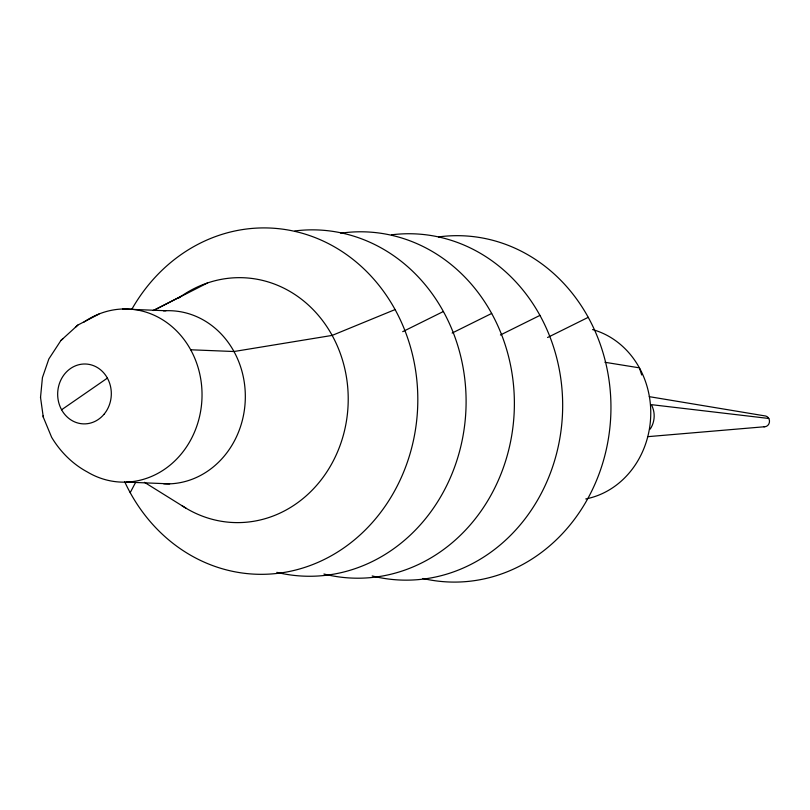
<?xml version="1.0" encoding="UTF-8"?>
<svg xmlns="http://www.w3.org/2000/svg" width="810" height="810" viewBox="0 0 810 810"><rect width="100%" height="100%" fill="white"/><g stroke="black" fill="none" stroke-linecap="round" stroke-linejoin="round"><path stroke-width="1.21" d="M40.52 397.467L42.424 377.622L48.853 358.951L60.892 340.524L77.932 325.012L98.982 314.088M130.197 492.662L135.472 482.659M75.421 327.291L77.932 325.012M60.892 340.524L62.886 338.722M61.59 409.769L107.396 378.108M153.211 310.544L181.349 296.166M153.697 310.422L207.532 282.953M402.712 331.665L443.384 311.506M452.132 333.052L491.67 313.45M500.418 334.996L539.946 315.394M547.57 337.497L588.232 317.338M395.098 309.562L332.161 335.411L233.969 351.52L190.674 349.778M647.828 436.661L764.772 426.728M122.563 308.995L165.847 310.736M126.34 482.102L169.634 483.853M651.341 404.646L768.791 418.466M604.938 362.283L639.394 367.841L641.712 374.969M649.255 396.657L765.794 416.046A5.417 4.85 -87.7 0 1 769.368 422.547A5.417 4.85 -87.7 0 1 763.516 426.597M144.443 482.315L185.976 508.184M40.5 397.183L43.284 417.14L51.627 437.278C60.254 451.686 72.505 464.008 87.308 471.946A86.619 77.568 -87.7 0 0 202.014 392.668A86.619 77.568 -87.7 0 0 84.037 322.026M43.122 415.824L43.284 417.14M163.478 310.858A86.619 77.568 -87.7 0 1 245.329 396.414A86.619 77.568 -87.7 0 1 163.681 483.813M178.332 298.323A122.502 109.694 -87.7 0 1 320.284 317.682A122.502 109.694 -87.7 0 1 322.998 477.434A122.502 109.694 -87.7 0 1 181.855 505.582M131.706 309.491A173.239 155.135 -87.7 0 1 367.568 272.474A173.239 155.135 -87.7 0 1 356.785 537.87A173.239 155.135 -87.7 0 1 124.699 481.778M294.911 230.941A173.239 155.135 -87.7 0 1 465.831 411.753A173.239 155.135 -87.7 0 1 276.817 572.356M340.737 233.209A173.239 155.135 -87.7 0 1 514.148 412.999A173.239 155.135 -87.7 0 1 323.909 574.006M391.483 234.829A173.239 155.135 -87.7 0 1 562.363 416.32A173.239 155.135 -87.7 0 1 372.195 575.951M438.534 236.925A173.239 155.135 -87.7 0 1 610.75 416.208A173.239 155.135 -87.7 0 1 422.871 578.472M592.566 329.569A86.619 77.568 -87.7 0 1 650.683 416.725A86.619 77.568 -87.7 0 1 585.772 498.94M651.837 405.618A21.657 19.389 -87.7 0 1 650.146 429.158M103.923 414.396A29.95 26.821 -87.7 0 0 90.801 364.773A29.95 26.821 -87.7 0 0 58.755 402.651A29.95 26.821 -87.7 0 0 103.923 414.396"/></g></svg>
